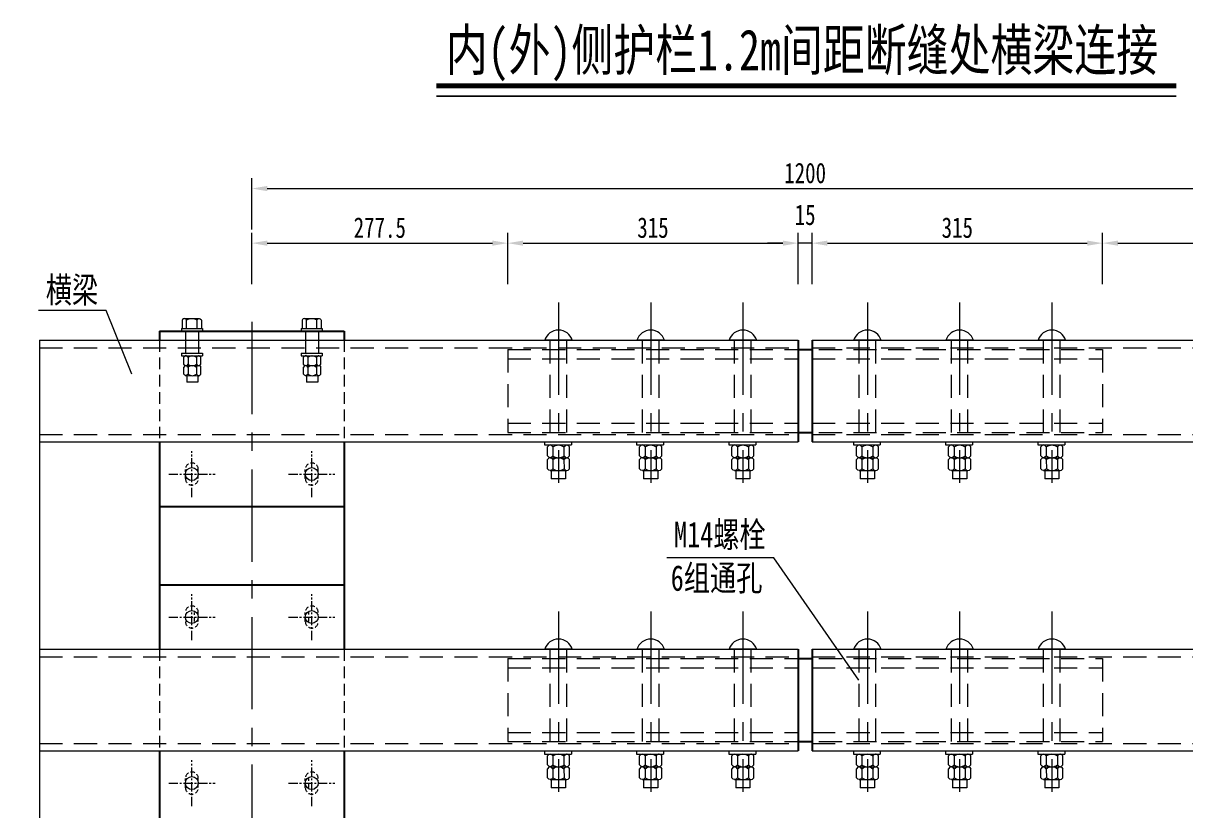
# Model space of a CAD drawing. Extents: x 110401 to 243087, y 22759 to 47640.
# Drawn here: x 114973 to 116234, y 24272 to 25126 of the extents above; entities that cross this region are included whole.
import ezdxf

# ---------------------------------------------------------------- set-up
doc = ezdxf.new("R2010")
doc.units = 0
doc.header["$MEASUREMENT"] = 0
for name, pattern in [('CENTERX2', [4, 2.5, -0.5, 0.5, -0.5]), ('DASHED', [0.75, 0.5, -0.25]), ('DASHED2', [0.375, 0.25, -0.125])]:
    doc.linetypes.add(name, pattern=pattern)
doc.layers.get('0').update_dxf_attribs({"lineweight": 15})
doc.layers.get('Defpoints').update_dxf_attribs({"color": 9, "lineweight": 5})
for name, color, linetype, lineweight in [('dashed', 4, 'DASHED2', 13), ('中心线', 2, 'CENTERX2', 15), ('文字', 7, 'Continuous', 15), ('文字说明', 7, 'Continuous', 15), ('标注', 4, 'Continuous', 13), ('钢板单线', 1, 'Continuous', 25), ('钢板双线', 2, 'Continuous', 15)]:
    doc.layers.add(name, color=color, linetype=linetype, lineweight=lineweight)
doc.styles.get("Standard").update_dxf_attribs({"font": '仿宋_GB2312.ttf', "width": 0.75})
doc.styles.add('仿宋', font='仿宋_GB2312.ttf', dxfattribs={"width": 0.75})
doc.dimstyles.new('0.1', dxfattribs={"dimscale": 0, "dimtxt": 2, "dimasz": 1.5, "dimexe": 1, "dimexo": 1, "dimgap": 0.5, "dimtad": 1, "dimdec": 1, "dimdsep": 46, "dimtxsty": 'Standard', "dimcen": 0.2, "dimclrd": 256, "dimclre": 256, "dimclrt": 7, "dimadec": 3, "dimazin": 2, "dimtfac": 1, "dimtdec": 1, "dimtmove": 2, "dimatfit": 3, "dimfxl": 5, "dimfxlon": 1, "dimtolj": 1, "dimtzin": 0, "dimlwd": -1, "dimlwe": -1, "dimarcsym": 0})

# ---------------------------------------------------------------- blocks, each defined once
blk = doc.blocks.new('m2')
at = {"layer": '钢板双线', "ltscale": 0.2}
for p, q in [((81074.4, 24797), (81067.4, 24797)), ((81098.7, 24802.8), (81096, 24802.8)), ((81098.7, 24802.8), (81098.7, 24780.1)), ((81122.7, 24798.2), (81098.7, 24798.2)), ((81074.5, 24785), (81067.5, 24785)), ((81122.7, 24784.2), (81098.7, 24784.2)), ((81098.7, 24780.1), (81096, 24780.1))]:
    blk.add_line(p, q, dxfattribs=at)
at = {"layer": '钢板双线'}
for p, q in [((81067.5, 24785), (81067.4, 24797)), ((81074.4, 24798), (81074.5, 24784)), ((81076.1, 24800.3), (81083.7, 24800.3)), ((81083.7, 24795.6), (81076.1, 24795.6)), ((81085.3, 24798), (81085.3, 24784)), ((81085.3, 24798), (81085.3, 24784)), ((81086.9, 24800.3), (81094.4, 24800.3)), ((81094.4, 24795.6), (81086.9, 24795.6)), ((81096, 24802.8), (81096, 24780.1)), ((81096, 24798), (81096.1, 24784)), ((81122.7, 24802.8), (81122.7, 24780.1)), ((81125.5, 24802.8), (81122.7, 24802.8)), ((81125.5, 24802.8), (81125.5, 24780.1)), ((81134.7, 24801.8), (81125.5, 24801.8)), ((81125.5, 24797.1), (81134.7, 24797.1)), ((81136.3, 24799.5), (81136.3, 24783.5)), ((81083.7, 24786.3), (81076.1, 24786.3)), ((81094.4, 24786.3), (81086.9, 24786.3)), ((81125.5, 24785.8), (81134.7, 24785.8)), ((81076.1, 24781.6), (81083.7, 24781.6)), ((81086.9, 24781.6), (81094.5, 24781.6)), ((81125.5, 24780.1), (81122.7, 24780.1)), ((81134.7, 24781.1), (81125.5, 24781.1))]:
    blk.add_line(p, q, dxfattribs=at)
at = {"layer": '钢板双线', "extrusion": (0, 0, -1)}
for centre, major_axis, ratio, start_param, end_param in [((81089.8, 24798), (-15.4, 0), 0.341432, -0.460921, 0.460921), ((81069.9, 24791), (-15.4, 0), 0.682865, 2.680671, 3.602514), ((81100.6, 24798), (-15.4, 0), 0.341432, -0.460921, 0.460921), ((81080.7, 24791), (-15.4, 0), 0.682865, 2.680671, 3.602514), ((81121, 24791.5), (15.4, 0), 0.829193, -0.460921, 0.460921), ((81069.9, 24784), (-15.4, 0), 0.341432, 2.680671, 3.602514), ((81080.7, 24784), (-15.4, 0), 0.341432, 2.680671, 3.602514), ((81121, 24783.5), (15.4, 0), 0.341432, -0.460921, 0.460921)]:
    blk.add_ellipse(centre, major_axis=major_axis, ratio=ratio, start_param=start_param, end_param=end_param, dxfattribs=at)
at = {"layer": '钢板双线'}
for centre, major_axis, ratio, start_param, end_param in [((81089.8, 24791), (15.4, 0), 0.682865, 2.680671, 3.602514), ((81069.9, 24798), (15.4, 0), 0.341432, -0.460921, 0.460921), ((81100.6, 24791), (15.4, 0), 0.682865, 2.680671, 3.602514), ((81080.7, 24798), (15.4, 0), 0.341432, -0.460921, 0.460921), ((81121, 24799.5), (-15.4, 0), 0.341432, 2.680671, 3.602514), ((81089.8, 24784), (15.4, 0), 0.341432, 2.680671, 3.602514), ((81100.6, 24784), (15.4, 0), 0.341432, 2.680671, 3.602514)]:
    blk.add_ellipse(centre, major_axis=major_axis, ratio=ratio, start_param=start_param, end_param=end_param, dxfattribs=at)
blk = doc.blocks.new('*D434')
at = {"layer": 'Defpoints', "color": 0, "transparency": 16777216}
for p in [(115498.6, 24887.2), (115221.1, 24791.9), (115498.6, 24726.9)]:
    blk.add_point(p, dxfattribs=at)
at = {"layer": '标注', "transparency": 16777216}
for p, q in [((115221.1, 24842.8), (115221.1, 24898.3)), ((115498.6, 24842.8), (115498.6, 24898.3))]:
    blk.add_line(p, q, dxfattribs=at)
at = {"layer": '标注', "color": 4, "transparency": 16777216}
blk.add_line((115237.8, 24887.2), (115482, 24887.2), dxfattribs=at)
for points in [[(115237.8, 24890), (115237.8, 24884.4), (115221.1, 24887.2)], [(115482, 24890), (115482, 24884.4), (115498.6, 24887.2)]]:
    blk.add_solid(points, dxfattribs=at)
at = {"layer": '标注', "color": 7, "transparency": 16777216, "insert": (115359.9, 24903.9), "char_height": 22.22, "attachment_point": 5}
blk.add_mtext('\\A1;277.5', dxfattribs=at)
blk = doc.blocks.new('*D435')
at = {"layer": 'Defpoints', "color": 0, "transparency": 16777216}
for p in [(116421.1, 24946.4), (115221.1, 24750.5), (116421.1, 24724.9)]:
    blk.add_point(p, dxfattribs=at)
at = {"layer": '标注', "transparency": 16777216}
for p, q in [((115221.1, 24901.9), (115221.1, 24957.5)), ((116421.1, 24901.9), (116421.1, 24957.5))]:
    blk.add_line(p, q, dxfattribs=at)
at = {"layer": '标注', "color": 4, "transparency": 16777216}
blk.add_line((115237.8, 24946.4), (116404.5, 24946.4), dxfattribs=at)
for points in [[(115237.8, 24949.2), (115237.8, 24943.6), (115221.1, 24946.4)], [(116404.5, 24949.2), (116404.5, 24943.6), (116421.1, 24946.4)]]:
    blk.add_solid(points, dxfattribs=at)
at = {"layer": '标注', "color": 7, "transparency": 16777216, "insert": (115821.1, 24963.1), "char_height": 22.22, "attachment_point": 5}
blk.add_mtext('\\A1;1200', dxfattribs=at)
blk = doc.blocks.new('*D436')
at = {"layer": 'Defpoints', "color": 0, "transparency": 16777216}
for p in [(115813.6, 24887.2), (115498.6, 24726.9), (115813.6, 24726.9)]:
    blk.add_point(p, dxfattribs=at)
at = {"layer": '标注', "transparency": 16777216}
for p, q in [((115498.6, 24842.8), (115498.6, 24898.3)), ((115813.6, 24842.8), (115813.6, 24898.3))]:
    blk.add_line(p, q, dxfattribs=at)
at = {"layer": '标注', "color": 4, "transparency": 16777216}
blk.add_line((115515.3, 24887.2), (115797, 24887.2), dxfattribs=at)
for points in [[(115515.3, 24890), (115515.3, 24884.4), (115498.6, 24887.2)], [(115797, 24890), (115797, 24884.4), (115813.6, 24887.2)]]:
    blk.add_solid(points, dxfattribs=at)
at = {"layer": '标注', "color": 7, "transparency": 16777216, "insert": (115656.1, 24903.9), "char_height": 22.22, "attachment_point": 5}
blk.add_mtext('\\A1;315', dxfattribs=at)
blk = doc.blocks.new('*D437')
at = {"layer": 'Defpoints', "color": 0, "transparency": 16777216}
for p in [(115813.6, 24887.2), (115813.6, 24726.9), (115828.6, 24726.9)]:
    blk.add_point(p, dxfattribs=at)
at = {"layer": '标注', "transparency": 16777216}
for p, q in [((115813.6, 24842.8), (115813.6, 24898.3)), ((115828.6, 24842.8), (115828.6, 24898.3))]:
    blk.add_line(p, q, dxfattribs=at)
at = {"layer": '标注', "color": 4, "transparency": 16777216}
for p, q in [((115797, 24887.2), (115780.3, 24887.2)), ((115828.6, 24887.2), (115813.6, 24887.2)), ((115845.3, 24887.2), (115862, 24887.2))]:
    blk.add_line(p, q, dxfattribs=at)
for points in [[(115797, 24890), (115797, 24884.4), (115813.6, 24887.2)], [(115845.3, 24890), (115845.3, 24884.4), (115828.6, 24887.2)]]:
    blk.add_solid(points, dxfattribs=at)
at = {"layer": '标注', "color": 7, "transparency": 16777216, "insert": (115821.1, 24917.8), "char_height": 22.22, "attachment_point": 5}
blk.add_mtext('\\A1;15', dxfattribs=at)
blk = doc.blocks.new('*D438')
at = {"layer": 'Defpoints', "color": 0, "transparency": 16777216}
for p in [(116143.6, 24887.2), (115828.6, 24726.9), (116143.6, 24726.9)]:
    blk.add_point(p, dxfattribs=at)
at = {"layer": '标注', "transparency": 16777216}
for p, q in [((115828.6, 24842.8), (115828.6, 24898.3)), ((116143.6, 24842.8), (116143.6, 24898.3))]:
    blk.add_line(p, q, dxfattribs=at)
at = {"layer": '标注', "color": 4, "transparency": 16777216}
blk.add_line((115845.3, 24887.2), (116127, 24887.2), dxfattribs=at)
for points in [[(115845.3, 24890), (115845.3, 24884.4), (115828.6, 24887.2)], [(116127, 24890), (116127, 24884.4), (116143.6, 24887.2)]]:
    blk.add_solid(points, dxfattribs=at)
at = {"layer": '标注', "color": 7, "transparency": 16777216, "insert": (115986.1, 24903.9), "char_height": 22.22, "attachment_point": 5}
blk.add_mtext('\\A1;315', dxfattribs=at)
blk = doc.blocks.new('*D439')
at = {"layer": 'Defpoints', "color": 0, "transparency": 16777216}
for p in [(116421.1, 24887.2), (116143.6, 24726.9), (116421.1, 24726.9)]:
    blk.add_point(p, dxfattribs=at)
at = {"layer": '标注', "transparency": 16777216}
for p, q in [((116143.6, 24842.8), (116143.6, 24898.3)), ((116421.1, 24842.8), (116421.1, 24898.3))]:
    blk.add_line(p, q, dxfattribs=at)
at = {"layer": '标注', "color": 4, "transparency": 16777216}
blk.add_line((116160.3, 24887.2), (116404.5, 24887.2), dxfattribs=at)
for points in [[(116160.3, 24890), (116160.3, 24884.4), (116143.6, 24887.2)], [(116404.5, 24890), (116404.5, 24884.4), (116421.1, 24887.2)]]:
    blk.add_solid(points, dxfattribs=at)
at = {"layer": '标注', "color": 7, "transparency": 16777216, "insert": (116282.4, 24903.9), "char_height": 22.22, "attachment_point": 5}
blk.add_mtext('\\A1;277.5', dxfattribs=at)

msp = doc.modelspace()

# ---------------------------------------------------------------- linework, layer by layer
at = {"ltscale": 100}
for p, q in [((115063.33, 24814.17), (114989.76, 24814.17)), ((115090.99, 24745.32), (115063.33, 24814.17)), ((115787.1, 24545.9), (115671.11, 24545.9)), ((115879.31, 24413.43), (115787.1, 24545.9))]:
    msp.add_line(p, q, dxfattribs=at)
for centre in [(115156.13, 24636.9), (115286.13, 24636.9), (115156.13, 24481.9), (115286.13, 24481.9), (115156.13, 24301.9), (115286.13, 24301.9)]:
    msp.add_circle(centre, 7)
at = {"layer": 'dashed', "ltscale": 50}
for p, q in [((115121.13, 24781.9), (115121.13, 24671.9)), ((115321.13, 24781.9), (115321.13, 24671.9)), ((115121.13, 24446.9), (115121.13, 24336.9)), ((115321.13, 24446.9), (115321.13, 24336.9))]:
    msp.add_line(p, q, dxfattribs=at)
at = {"layer": 'dashed', "ltscale": 100}
for p, q in [((115544.31, 24781.9), (115544.31, 24671.9)), ((115562.31, 24781.9), (115562.31, 24671.9)), ((115644.31, 24781.9), (115644.31, 24671.9)), ((115662.31, 24781.9), (115662.31, 24671.9)), ((115744.31, 24781.9), (115744.31, 24671.9)), ((115762.31, 24781.9), (115762.31, 24671.9)), ((115879.31, 24781.9), (115879.31, 24671.9)), ((115897.31, 24781.9), (115897.31, 24671.9)), ((115979.31, 24781.9), (115979.31, 24671.9)), ((115997.31, 24781.9), (115997.31, 24671.9)), ((116079.31, 24781.9), (116079.31, 24671.9)), ((116097.31, 24781.9), (116097.31, 24671.9)), ((114990.8, 24773.9), (115813.63, 24773.9)), ((115498.63, 24771.9), (115498.63, 24681.9)), ((115498.63, 24771.9), (116143.63, 24771.9)), ((115828.63, 24773.9), (116778.29, 24773.9)), ((116143.63, 24771.9), (116143.63, 24681.9)), ((115498.63, 24761.9), (115813.63, 24761.9)), ((115828.63, 24761.9), (116143.63, 24761.9)), ((115498.63, 24691.9), (115813.63, 24691.9)), ((115498.63, 24681.9), (116143.63, 24681.9)), ((115828.63, 24691.9), (116143.63, 24691.9)), ((114990.8, 24679.9), (115813.63, 24679.9)), ((115828.63, 24679.9), (116778.29, 24679.9)), ((115544.31, 24446.9), (115544.31, 24336.9)), ((115562.31, 24446.9), (115562.31, 24336.9)), ((115644.31, 24446.9), (115644.31, 24336.9)), ((115662.31, 24446.9), (115662.31, 24336.9)), ((115744.31, 24446.9), (115744.31, 24336.9)), ((115762.31, 24446.9), (115762.31, 24336.9)), ((115879.31, 24446.9), (115879.31, 24336.9)), ((115897.31, 24446.9), (115897.31, 24336.9)), ((115979.31, 24446.9), (115979.31, 24336.9)), ((115997.31, 24446.9), (115997.31, 24336.9)), ((116079.31, 24446.9), (116079.31, 24336.9)), ((116097.31, 24446.9), (116097.31, 24336.9)), ((114990.8, 24438.9), (115813.63, 24438.9)), ((115498.63, 24436.9), (115498.63, 24346.9)), ((115498.63, 24436.9), (116143.63, 24436.9)), ((115828.63, 24438.9), (116778.29, 24438.9)), ((116143.63, 24436.9), (116143.63, 24346.9)), ((115498.63, 24426.9), (115813.63, 24426.9)), ((115828.63, 24426.9), (116143.63, 24426.9)), ((115498.63, 24356.9), (115813.63, 24356.9)), ((115828.63, 24356.9), (116143.63, 24356.9)), ((114990.8, 24344.9), (115813.63, 24344.9)), ((115498.63, 24346.9), (116143.63, 24346.9)), ((115828.63, 24344.9), (116778.29, 24344.9))]:
    msp.add_line(p, q, dxfattribs=at)
at = {"layer": 'dashed', "ltscale": 20}
for p, q in [((115149.13, 24631.9), (115149.13, 24641.9)), ((115163.13, 24632.01), (115163.13, 24642.01)), ((115279.13, 24631.9), (115279.13, 24641.9)), ((115293.13, 24632.01), (115293.13, 24642.01)), ((115159.13, 24476.9), (115159.13, 24486.9)), ((115163.13, 24477.01), (115163.13, 24487.01)), ((115279.13, 24476.9), (115279.13, 24486.9)), ((115283.13, 24477.01), (115283.13, 24487.01)), ((115149.13, 24296.9), (115149.13, 24306.9)), ((115163.13, 24297.01), (115163.13, 24307.01)), ((115279.13, 24296.9), (115279.13, 24306.9)), ((115283.13, 24297.01), (115283.13, 24307.01))]:
    msp.add_line(p, q, dxfattribs=at)
for centre, start, end in [((115156.13, 24641.9), 0, 180), ((115286.13, 24641.9), 0, 180), ((115156.13, 24631.9), 180, 0), ((115286.13, 24631.9), 180, 0), ((115156.13, 24486.9), 0, 180), ((115286.13, 24486.9), 0, 180), ((115156.13, 24476.9), 180, 0), ((115286.13, 24476.9), 180, 0), ((115156.13, 24306.9), 0, 180), ((115286.13, 24306.9), 0, 180), ((115156.13, 24296.9), 180, 0), ((115286.13, 24296.9), 180, 0)]:
    msp.add_arc(centre, 7, start, end, dxfattribs=at)
at = {"layer": '中心线', "ltscale": 40}
for p, q in [((115553.63, 24822.88), (115553.63, 24627.34)), ((115653.63, 24822.88), (115653.63, 24627.34)), ((115753.63, 24822.88), (115753.63, 24627.34)), ((115888.63, 24822.88), (115888.63, 24627.34)), ((115988.63, 24822.88), (115988.63, 24627.34)), ((116088.63, 24822.88), (116088.63, 24627.34)), ((115221.13, 24801.9), (115221.13, 23706.91)), ((115553.63, 24487.88), (115553.63, 24292.34)), ((115653.63, 24487.88), (115653.63, 24292.34)), ((115753.63, 24487.88), (115753.63, 24292.34)), ((115888.63, 24487.88), (115888.63, 24292.34)), ((115988.63, 24487.88), (115988.63, 24292.34)), ((116088.63, 24487.88), (116088.63, 24292.34))]:
    msp.add_line(p, q, dxfattribs=at)
at = {"layer": '中心线', "ltscale": 4}
for p, q in [((115156.13, 24611.95), (115156.13, 24661.85)), ((115286.13, 24611.95), (115286.13, 24661.85)), ((115131.02, 24636.9), (115181.23, 24636.9)), ((115261.02, 24636.9), (115311.23, 24636.9)), ((115156.13, 24456.95), (115156.13, 24506.85)), ((115286.13, 24456.95), (115286.13, 24506.85)), ((115131.02, 24481.9), (115181.23, 24481.9)), ((115261.02, 24481.9), (115311.23, 24481.9)), ((115156.13, 24276.95), (115156.13, 24326.85)), ((115286.13, 24276.95), (115286.13, 24326.85)), ((115131.02, 24301.9), (115181.23, 24301.9)), ((115261.02, 24301.9), (115311.23, 24301.9))]:
    msp.add_line(p, q, dxfattribs=at)
at = {"layer": '文字'}
for p, q in [((115568.55, 24781.9), (115538.7, 24781.9)), ((115668.55, 24781.9), (115638.7, 24781.9)), ((115768.55, 24781.9), (115738.7, 24781.9)), ((115903.55, 24781.9), (115873.7, 24781.9)), ((116003.55, 24781.9), (115973.7, 24781.9)), ((116103.55, 24781.9), (116073.7, 24781.9)), ((115568.55, 24446.9), (115538.7, 24446.9)), ((115668.55, 24446.9), (115638.7, 24446.9)), ((115768.55, 24446.9), (115738.7, 24446.9)), ((115903.55, 24446.9), (115873.7, 24446.9)), ((116003.55, 24446.9), (115973.7, 24446.9)), ((116103.55, 24446.9), (116073.7, 24446.9))]:
    msp.add_line(p, q, dxfattribs=at)
at = {"layer": '文字', "const_width": 5.56}
msp.add_lwpolyline([(115421.35, 25057.74), (116223.74, 25057.74)], dxfattribs=at)
at = {"layer": '文字', "ltscale": 100, "const_width": 1.67}
msp.add_lwpolyline([(115421.35, 25046.63), (116223.74, 25046.63)], dxfattribs=at)
at = {"layer": '文字'}
for centre in [(115553.63, 24777.38), (115653.63, 24777.38), (115753.63, 24777.38), (115888.63, 24777.38), (115988.63, 24777.38), (116088.63, 24777.38), (115553.63, 24442.38), (115653.63, 24442.38), (115753.63, 24442.38), (115888.63, 24442.38), (115988.63, 24442.38), (116088.63, 24442.38)]:
    msp.add_arc(centre, 15.6, 16.85911, 163.14089, dxfattribs=at)
at = {"layer": '标注'}
msp.add_lwpolyline([(114990.8, 24781.9), (114990.8, 24209.72), (115008.3, 24209.72), (114973.3, 24169.72), (114990.8, 24169.72), (114990.8, 23597.54)], dxfattribs=at)
at = {"layer": '钢板单线', "color": 1}
for p, q in [((115121.13, 24791.9), (115321.13, 24791.9)), ((115121.13, 24791.9), (115121.13, 24781.9)), ((115321.13, 24791.9), (115321.13, 24781.9)), ((115121.13, 24671.9), (115121.13, 24446.9)), ((115321.13, 24671.9), (115321.13, 24446.9)), ((115121.13, 24601.9), (115321.13, 24601.9)), ((115121.13, 24516.9), (115321.13, 24516.9)), ((115121.13, 24336.9), (115121.13, 24111.9)), ((115321.13, 24336.9), (115321.13, 24111.9))]:
    msp.add_line(p, q, dxfattribs=at)
at = {"layer": '钢板单线'}
for p, q in [((115813.63, 24781.9), (115813.63, 24671.9)), ((115828.63, 24781.9), (115828.63, 24671.9)), ((115813.63, 24771.9), (115828.63, 24771.9)), ((115813.63, 24681.9), (115828.63, 24681.9)), ((115813.63, 24446.9), (115813.63, 24336.9)), ((115828.63, 24446.9), (115828.63, 24336.9)), ((115813.63, 24436.9), (115828.63, 24436.9)), ((115813.63, 24346.9), (115828.63, 24346.9))]:
    msp.add_line(p, q, dxfattribs=at)
at = {"layer": '钢板双线'}
for p, q in [((114990.8, 24781.9), (115813.63, 24781.9)), ((115828.63, 24781.9), (116778.29, 24781.9)), ((114990.8, 24671.9), (115813.63, 24671.9)), ((115828.63, 24671.9), (116778.29, 24671.9)), ((115538.42, 24668.43), (115567.6, 24668.43)), ((115541.64, 24656.63), (115541.64, 24666.37)), ((115544.64, 24668.43), (115562.64, 24668.44)), ((115547.64, 24666.37), (115547.64, 24656.64)), ((115559.64, 24666.37), (115559.64, 24656.64)), ((115565.64, 24656.64), (115565.64, 24666.37)), ((115638.42, 24668.43), (115667.6, 24668.43)), ((115641.64, 24656.63), (115641.64, 24666.37)), ((115644.64, 24668.43), (115662.64, 24668.44)), ((115647.64, 24666.37), (115647.64, 24656.64)), ((115659.64, 24666.37), (115659.64, 24656.64)), ((115665.64, 24656.64), (115665.64, 24666.37)), ((115738.42, 24668.43), (115767.6, 24668.43)), ((115741.64, 24656.63), (115741.64, 24666.37)), ((115744.64, 24668.43), (115762.64, 24668.44)), ((115747.64, 24666.37), (115747.64, 24656.64)), ((115759.64, 24666.37), (115759.64, 24656.64)), ((115765.64, 24656.64), (115765.64, 24666.37)), ((115873.42, 24668.43), (115902.6, 24668.43)), ((115876.64, 24656.63), (115876.64, 24666.37)), ((115879.64, 24668.43), (115897.64, 24668.44)), ((115882.64, 24666.37), (115882.64, 24656.64)), ((115894.64, 24666.37), (115894.64, 24656.64)), ((115900.64, 24656.64), (115900.64, 24666.37)), ((115973.42, 24668.43), (116002.6, 24668.43)), ((115976.64, 24656.63), (115976.64, 24666.37)), ((115979.64, 24668.43), (115997.64, 24668.44)), ((115982.64, 24666.37), (115982.64, 24656.64)), ((115994.64, 24666.37), (115994.64, 24656.64)), ((116000.64, 24656.64), (116000.64, 24666.37)), ((116073.42, 24668.43), (116102.6, 24668.43)), ((116076.64, 24656.63), (116076.64, 24666.37)), ((116079.64, 24668.43), (116097.64, 24668.44)), ((116082.64, 24666.37), (116082.64, 24656.64)), ((116094.64, 24666.37), (116094.64, 24656.64)), ((116100.64, 24656.64), (116100.64, 24666.37)), ((115541.65, 24642.72), (115541.64, 24652.51)), ((115544.64, 24654.57), (115562.64, 24654.58)), ((115544.65, 24654.57), (115562.65, 24654.58)), ((115547.64, 24652.51), (115547.65, 24642.72)), ((115559.64, 24652.52), (115559.65, 24642.72)), ((115565.65, 24642.73), (115565.64, 24652.52)), ((115641.65, 24642.72), (115641.64, 24652.51)), ((115644.64, 24654.57), (115662.64, 24654.58)), ((115644.65, 24654.57), (115662.65, 24654.58)), ((115647.64, 24652.51), (115647.65, 24642.72)), ((115659.64, 24652.52), (115659.65, 24642.72)), ((115665.65, 24642.73), (115665.64, 24652.52)), ((115741.65, 24642.72), (115741.64, 24652.51)), ((115744.64, 24654.57), (115762.64, 24654.58)), ((115744.65, 24654.57), (115762.65, 24654.58)), ((115747.64, 24652.51), (115747.65, 24642.72)), ((115759.64, 24652.52), (115759.65, 24642.72)), ((115765.65, 24642.73), (115765.64, 24652.52)), ((115876.65, 24642.72), (115876.64, 24652.51)), ((115879.64, 24654.57), (115897.64, 24654.58)), ((115879.65, 24654.57), (115897.65, 24654.58)), ((115882.64, 24652.51), (115882.65, 24642.72)), ((115894.64, 24652.52), (115894.65, 24642.72)), ((115900.65, 24642.73), (115900.64, 24652.52)), ((115976.65, 24642.72), (115976.64, 24652.51)), ((115979.64, 24654.57), (115997.64, 24654.58)), ((115979.65, 24654.57), (115997.65, 24654.58)), ((115982.64, 24652.51), (115982.65, 24642.72)), ((115994.64, 24652.52), (115994.65, 24642.72)), ((116000.65, 24642.73), (116000.64, 24652.52)), ((116076.65, 24642.72), (116076.64, 24652.51)), ((116079.64, 24654.57), (116097.64, 24654.58)), ((116079.65, 24654.57), (116097.65, 24654.58)), ((116082.64, 24652.51), (116082.65, 24642.72)), ((116094.64, 24652.52), (116094.65, 24642.72)), ((116100.65, 24642.73), (116100.64, 24652.52)), ((115544.65, 24640.66), (115562.65, 24640.66)), ((115561.32, 24631.66), (115545.9, 24631.66)), ((115644.65, 24640.66), (115662.65, 24640.66)), ((115661.32, 24631.66), (115645.9, 24631.66)), ((115744.65, 24640.66), (115762.65, 24640.66)), ((115761.32, 24631.66), (115745.9, 24631.66)), ((115879.65, 24640.66), (115897.65, 24640.66)), ((115896.32, 24631.66), (115880.9, 24631.66)), ((115979.65, 24640.66), (115997.65, 24640.66)), ((115996.32, 24631.66), (115980.9, 24631.66)), ((116079.65, 24640.66), (116097.65, 24640.66)), ((116096.32, 24631.66), (116080.9, 24631.66)), ((114990.8, 24446.9), (115813.63, 24446.9)), ((115828.63, 24446.9), (116778.29, 24446.9)), ((114990.8, 24336.9), (115813.63, 24336.9)), ((115538.42, 24333.43), (115567.6, 24333.43)), ((115541.64, 24321.63), (115541.64, 24331.37)), ((115544.64, 24333.43), (115562.64, 24333.44)), ((115547.64, 24331.37), (115547.64, 24321.64)), ((115559.64, 24331.37), (115559.64, 24321.64)), ((115565.64, 24321.64), (115565.64, 24331.37)), ((115638.42, 24333.43), (115667.6, 24333.43)), ((115641.64, 24321.63), (115641.64, 24331.37)), ((115644.64, 24333.43), (115662.64, 24333.44)), ((115647.64, 24331.37), (115647.64, 24321.64)), ((115659.64, 24331.37), (115659.64, 24321.64)), ((115665.64, 24321.64), (115665.64, 24331.37)), ((115738.42, 24333.43), (115767.6, 24333.43)), ((115741.64, 24321.63), (115741.64, 24331.37)), ((115744.64, 24333.43), (115762.64, 24333.44)), ((115747.64, 24331.37), (115747.64, 24321.64)), ((115759.64, 24331.37), (115759.64, 24321.64)), ((115765.64, 24321.64), (115765.64, 24331.37)), ((115828.63, 24336.9), (116778.29, 24336.9)), ((115873.42, 24333.43), (115902.6, 24333.43)), ((115876.64, 24321.63), (115876.64, 24331.37)), ((115879.64, 24333.43), (115897.64, 24333.44)), ((115882.64, 24331.37), (115882.64, 24321.64)), ((115894.64, 24331.37), (115894.64, 24321.64)), ((115900.64, 24321.64), (115900.64, 24331.37)), ((115973.42, 24333.43), (116002.6, 24333.43)), ((115976.64, 24321.63), (115976.64, 24331.37)), ((115979.64, 24333.43), (115997.64, 24333.44)), ((115982.64, 24331.37), (115982.64, 24321.64)), ((115994.64, 24331.37), (115994.64, 24321.64)), ((116000.64, 24321.64), (116000.64, 24331.37)), ((116073.42, 24333.43), (116102.6, 24333.43)), ((116076.64, 24321.63), (116076.64, 24331.37)), ((116079.64, 24333.43), (116097.64, 24333.44)), ((116082.64, 24331.37), (116082.64, 24321.64)), ((116094.64, 24331.37), (116094.64, 24321.64)), ((116100.64, 24321.64), (116100.64, 24331.37)), ((115541.65, 24307.72), (115541.64, 24317.51)), ((115544.64, 24319.57), (115562.64, 24319.58)), ((115544.65, 24319.57), (115562.65, 24319.58)), ((115547.64, 24317.51), (115547.65, 24307.72)), ((115559.64, 24317.52), (115559.65, 24307.72)), ((115565.65, 24307.73), (115565.64, 24317.52)), ((115641.65, 24307.72), (115641.64, 24317.51)), ((115644.64, 24319.57), (115662.64, 24319.58)), ((115644.65, 24319.57), (115662.65, 24319.58)), ((115647.64, 24317.51), (115647.65, 24307.72)), ((115659.64, 24317.52), (115659.65, 24307.72)), ((115665.65, 24307.73), (115665.64, 24317.52)), ((115741.65, 24307.72), (115741.64, 24317.51)), ((115744.64, 24319.57), (115762.64, 24319.58)), ((115744.65, 24319.57), (115762.65, 24319.58)), ((115747.64, 24317.51), (115747.65, 24307.72)), ((115759.64, 24317.52), (115759.65, 24307.72)), ((115765.65, 24307.73), (115765.64, 24317.52)), ((115876.65, 24307.72), (115876.64, 24317.51)), ((115879.64, 24319.57), (115897.64, 24319.58)), ((115879.65, 24319.57), (115897.65, 24319.58)), ((115882.64, 24317.51), (115882.65, 24307.72)), ((115894.64, 24317.52), (115894.65, 24307.72)), ((115900.65, 24307.73), (115900.64, 24317.52)), ((115976.65, 24307.72), (115976.64, 24317.51)), ((115979.64, 24319.57), (115997.64, 24319.58)), ((115979.65, 24319.57), (115997.65, 24319.58)), ((115982.64, 24317.51), (115982.65, 24307.72)), ((115994.64, 24317.52), (115994.65, 24307.72)), ((116000.65, 24307.73), (116000.64, 24317.52)), ((116076.65, 24307.72), (116076.64, 24317.51)), ((116079.64, 24319.57), (116097.64, 24319.58)), ((116079.65, 24319.57), (116097.65, 24319.58)), ((116082.64, 24317.51), (116082.65, 24307.72)), ((116094.64, 24317.52), (116094.65, 24307.72)), ((116100.65, 24307.73), (116100.64, 24317.52)), ((115544.65, 24305.66), (115562.65, 24305.66)), ((115644.65, 24305.66), (115662.65, 24305.66)), ((115744.65, 24305.66), (115762.65, 24305.66)), ((115879.65, 24305.66), (115897.65, 24305.66)), ((115979.65, 24305.66), (115997.65, 24305.66)), ((116079.65, 24305.66), (116097.65, 24305.66)), ((115561.32, 24296.66), (115545.9, 24296.66)), ((115661.32, 24296.66), (115645.9, 24296.66)), ((115761.32, 24296.66), (115745.9, 24296.66)), ((115896.32, 24296.66), (115880.9, 24296.66)), ((115996.32, 24296.66), (115980.9, 24296.66)), ((116096.32, 24296.66), (116080.9, 24296.66))]:
    msp.add_line(p, q, dxfattribs=at)
at = {"layer": '钢板双线', "ltscale": 0.2}
for p, q in [((115538.42, 24671.9), (115567.6, 24671.9)), ((115538.42, 24671.9), (115538.42, 24668.43)), ((115567.6, 24671.9), (115567.6, 24668.43)), ((115638.42, 24671.9), (115667.6, 24671.9)), ((115638.42, 24671.9), (115638.42, 24668.43)), ((115667.6, 24671.9), (115667.6, 24668.43)), ((115738.42, 24671.9), (115767.6, 24671.9)), ((115738.42, 24671.9), (115738.42, 24668.43)), ((115767.6, 24671.9), (115767.6, 24668.43)), ((115873.42, 24671.9), (115902.6, 24671.9)), ((115873.42, 24671.9), (115873.42, 24668.43)), ((115902.6, 24671.9), (115902.6, 24668.43)), ((115973.42, 24671.9), (116002.6, 24671.9)), ((115973.42, 24671.9), (115973.42, 24668.43)), ((116002.6, 24671.9), (116002.6, 24668.43)), ((116073.42, 24671.9), (116102.6, 24671.9)), ((116073.42, 24671.9), (116073.42, 24668.43)), ((116102.6, 24671.9), (116102.6, 24668.43)), ((115545.89, 24640.66), (115545.9, 24631.66)), ((115561.32, 24640.66), (115561.32, 24631.66)), ((115645.89, 24640.66), (115645.9, 24631.66)), ((115661.32, 24640.66), (115661.32, 24631.66)), ((115745.89, 24640.66), (115745.9, 24631.66)), ((115761.32, 24640.66), (115761.32, 24631.66)), ((115880.89, 24640.66), (115880.9, 24631.66)), ((115896.32, 24640.66), (115896.32, 24631.66)), ((115980.89, 24640.66), (115980.9, 24631.66)), ((115996.32, 24640.66), (115996.32, 24631.66)), ((116080.89, 24640.66), (116080.9, 24631.66)), ((116096.32, 24640.66), (116096.32, 24631.66)), ((115538.42, 24336.9), (115567.6, 24336.9)), ((115538.42, 24336.9), (115538.42, 24333.43)), ((115567.6, 24336.9), (115567.6, 24333.43)), ((115638.42, 24336.9), (115667.6, 24336.9)), ((115638.42, 24336.9), (115638.42, 24333.43)), ((115667.6, 24336.9), (115667.6, 24333.43)), ((115738.42, 24336.9), (115767.6, 24336.9)), ((115738.42, 24336.9), (115738.42, 24333.43)), ((115767.6, 24336.9), (115767.6, 24333.43)), ((115873.42, 24336.9), (115902.6, 24336.9)), ((115873.42, 24336.9), (115873.42, 24333.43)), ((115902.6, 24336.9), (115902.6, 24333.43)), ((115973.42, 24336.9), (116002.6, 24336.9)), ((115973.42, 24336.9), (115973.42, 24333.43)), ((116002.6, 24336.9), (116002.6, 24333.43)), ((116073.42, 24336.9), (116102.6, 24336.9)), ((116073.42, 24336.9), (116073.42, 24333.43)), ((116102.6, 24336.9), (116102.6, 24333.43)), ((115545.89, 24305.66), (115545.9, 24296.66)), ((115561.32, 24305.66), (115561.32, 24296.66)), ((115645.89, 24305.66), (115645.9, 24296.66)), ((115661.32, 24305.66), (115661.32, 24296.66)), ((115745.89, 24305.66), (115745.9, 24296.66)), ((115761.32, 24305.66), (115761.32, 24296.66)), ((115880.89, 24305.66), (115880.9, 24296.66)), ((115896.32, 24305.66), (115896.32, 24296.66)), ((115980.89, 24305.66), (115980.9, 24296.66)), ((115996.32, 24305.66), (115996.32, 24296.66)), ((116080.89, 24305.66), (116080.9, 24296.66)), ((116096.32, 24305.66), (116096.32, 24296.66))]:
    msp.add_line(p, q, dxfattribs=at)
at = {"layer": '钢板双线'}
for centre, ratio, start_param, end_param in [((115544.65, 24648.67), 0.3414323, -0.4609213, 0.4609213), ((115644.65, 24648.67), 0.3414323, -0.4609213, 0.4609213), ((115744.65, 24648.67), 0.3414323, -0.4609213, 0.4609213), ((115879.65, 24648.67), 0.3414323, -0.4609213, 0.4609213), ((115979.65, 24648.67), 0.3414323, -0.4609213, 0.4609213), ((116079.65, 24648.67), 0.3414323, -0.4609213, 0.4609213), ((115553.64, 24674.33), 0.6828647, 2.6806713, 3.602514), ((115562.64, 24674.33), 0.3414323, 2.6806713, 3.602514), ((115653.64, 24674.33), 0.6828647, 2.6806713, 3.602514), ((115662.64, 24674.33), 0.3414323, 2.6806713, 3.602514), ((115753.64, 24674.33), 0.6828647, 2.6806713, 3.602514), ((115762.64, 24674.33), 0.3414323, 2.6806713, 3.602514), ((115888.64, 24674.33), 0.6828647, 2.6806713, 3.602514), ((115897.64, 24674.33), 0.3414323, 2.6806713, 3.602514), ((115988.64, 24674.33), 0.6828647, 2.6806713, 3.602514), ((115997.64, 24674.33), 0.3414323, 2.6806713, 3.602514), ((116088.64, 24674.33), 0.6828647, 2.6806713, 3.602514), ((116097.64, 24674.33), 0.3414323, 2.6806713, 3.602514), ((115544.65, 24634.82), 0.3414323, -0.4609213, 0.4609213), ((115644.65, 24634.82), 0.3414323, -0.4609213, 0.4609213), ((115744.65, 24634.82), 0.3414323, -0.4609213, 0.4609213), ((115879.65, 24634.82), 0.3414323, -0.4609213, 0.4609213), ((115979.65, 24634.82), 0.3414323, -0.4609213, 0.4609213), ((116079.65, 24634.82), 0.3414323, -0.4609213, 0.4609213), ((115553.64, 24660.42), 0.6828647, 2.6806713, 3.602514), ((115562.64, 24660.42), 0.3414323, 2.6806713, 3.602514), ((115653.64, 24660.42), 0.6828647, 2.6806713, 3.602514), ((115662.64, 24660.42), 0.3414323, 2.6806713, 3.602514), ((115753.64, 24660.42), 0.6828647, 2.6806713, 3.602514), ((115762.64, 24660.42), 0.3414323, 2.6806713, 3.602514), ((115888.64, 24660.42), 0.6828647, 2.6806713, 3.602514), ((115897.64, 24660.42), 0.3414323, 2.6806713, 3.602514), ((115988.64, 24660.42), 0.6828647, 2.6806713, 3.602514), ((115997.64, 24660.42), 0.3414323, 2.6806713, 3.602514), ((116088.64, 24660.42), 0.6828647, 2.6806713, 3.602514), ((116097.64, 24660.42), 0.3414323, 2.6806713, 3.602514), ((115544.65, 24313.67), 0.3414323, -0.4609213, 0.4609213), ((115644.65, 24313.67), 0.3414323, -0.4609213, 0.4609213), ((115744.65, 24313.67), 0.3414323, -0.4609213, 0.4609213), ((115879.65, 24313.67), 0.3414323, -0.4609213, 0.4609213), ((115979.65, 24313.67), 0.3414323, -0.4609213, 0.4609213), ((116079.65, 24313.67), 0.3414323, -0.4609213, 0.4609213), ((115544.65, 24299.82), 0.3414323, -0.4609213, 0.4609213), ((115553.64, 24339.33), 0.6828647, 2.6806713, 3.602514), ((115562.64, 24339.33), 0.3414323, 2.6806713, 3.602514), ((115644.65, 24299.82), 0.3414323, -0.4609213, 0.4609213), ((115653.64, 24339.33), 0.6828647, 2.6806713, 3.602514), ((115662.64, 24339.33), 0.3414323, 2.6806713, 3.602514), ((115744.65, 24299.82), 0.3414323, -0.4609213, 0.4609213), ((115753.64, 24339.33), 0.6828647, 2.6806713, 3.602514), ((115762.64, 24339.33), 0.3414323, 2.6806713, 3.602514), ((115879.65, 24299.82), 0.3414323, -0.4609213, 0.4609213), ((115888.64, 24339.33), 0.6828647, 2.6806713, 3.602514), ((115897.64, 24339.33), 0.3414323, 2.6806713, 3.602514), ((115979.65, 24299.82), 0.3414323, -0.4609213, 0.4609213), ((115988.64, 24339.33), 0.6828647, 2.6806713, 3.602514), ((115997.64, 24339.33), 0.3414323, 2.6806713, 3.602514), ((116079.65, 24299.82), 0.3414323, -0.4609213, 0.4609213), ((116088.64, 24339.33), 0.6828647, 2.6806713, 3.602514), ((116097.64, 24339.33), 0.3414323, 2.6806713, 3.602514), ((115553.64, 24325.42), 0.6828647, 2.6806713, 3.602514), ((115562.64, 24325.42), 0.3414323, 2.6806713, 3.602514), ((115653.64, 24325.42), 0.6828647, 2.6806713, 3.602514), ((115662.64, 24325.42), 0.3414323, 2.6806713, 3.602514), ((115753.64, 24325.42), 0.6828647, 2.6806713, 3.602514), ((115762.64, 24325.42), 0.3414323, 2.6806713, 3.602514), ((115888.64, 24325.42), 0.6828647, 2.6806713, 3.602514), ((115897.64, 24325.42), 0.3414323, 2.6806713, 3.602514), ((115988.64, 24325.42), 0.6828647, 2.6806713, 3.602514), ((115997.64, 24325.42), 0.3414323, 2.6806713, 3.602514), ((116088.64, 24325.42), 0.6828647, 2.6806713, 3.602514), ((116097.64, 24325.42), 0.3414323, 2.6806713, 3.602514)]:
    msp.add_ellipse(centre, major_axis=(-0.01, 19.76), ratio=ratio, start_param=start_param, end_param=end_param, dxfattribs=at)
at = {"layer": '钢板双线', "extrusion": (0, 0, -1)}
for centre, ratio, start_param, end_param in [((115553.65, 24648.68), 0.6828647, 2.6806713, 3.602514), ((115562.65, 24648.68), 0.3414323, 2.6806713, 3.602514), ((115653.65, 24648.68), 0.6828647, 2.6806713, 3.602514), ((115662.65, 24648.68), 0.3414323, 2.6806713, 3.602514), ((115753.65, 24648.68), 0.6828647, 2.6806713, 3.602514), ((115762.65, 24648.68), 0.3414323, 2.6806713, 3.602514), ((115888.65, 24648.68), 0.6828647, 2.6806713, 3.602514), ((115897.65, 24648.68), 0.3414323, 2.6806713, 3.602514), ((115988.65, 24648.68), 0.6828647, 2.6806713, 3.602514), ((115997.65, 24648.68), 0.3414323, 2.6806713, 3.602514), ((116088.65, 24648.68), 0.6828647, 2.6806713, 3.602514), ((116097.65, 24648.68), 0.3414323, 2.6806713, 3.602514), ((115544.64, 24674.33), 0.3414323, -0.4609213, 0.4609213), ((115644.64, 24674.33), 0.3414323, -0.4609213, 0.4609213), ((115744.64, 24674.33), 0.3414323, -0.4609213, 0.4609213), ((115879.64, 24674.33), 0.3414323, -0.4609213, 0.4609213), ((115979.64, 24674.33), 0.3414323, -0.4609213, 0.4609213), ((116079.64, 24674.33), 0.3414323, -0.4609213, 0.4609213), ((115553.65, 24634.82), 0.6828647, 2.6806713, 3.602514), ((115562.65, 24634.82), 0.3414323, 2.6806713, 3.602514), ((115653.65, 24634.82), 0.6828647, 2.6806713, 3.602514), ((115662.65, 24634.82), 0.3414323, 2.6806713, 3.602514), ((115753.65, 24634.82), 0.6828647, 2.6806713, 3.602514), ((115762.65, 24634.82), 0.3414323, 2.6806713, 3.602514), ((115888.65, 24634.82), 0.6828647, 2.6806713, 3.602514), ((115897.65, 24634.82), 0.3414323, 2.6806713, 3.602514), ((115988.65, 24634.82), 0.6828647, 2.6806713, 3.602514), ((115997.65, 24634.82), 0.3414323, 2.6806713, 3.602514), ((116088.65, 24634.82), 0.6828647, 2.6806713, 3.602514), ((116097.65, 24634.82), 0.3414323, 2.6806713, 3.602514), ((115544.64, 24660.41), 0.3414323, -0.4609213, 0.4609213), ((115644.64, 24660.41), 0.3414323, -0.4609213, 0.4609213), ((115744.64, 24660.41), 0.3414323, -0.4609213, 0.4609213), ((115879.64, 24660.41), 0.3414323, -0.4609213, 0.4609213), ((115979.64, 24660.41), 0.3414323, -0.4609213, 0.4609213), ((116079.64, 24660.41), 0.3414323, -0.4609213, 0.4609213), ((115553.65, 24313.68), 0.6828647, 2.6806713, 3.602514), ((115562.65, 24313.68), 0.3414323, 2.6806713, 3.602514), ((115653.65, 24313.68), 0.6828647, 2.6806713, 3.602514), ((115662.65, 24313.68), 0.3414323, 2.6806713, 3.602514), ((115753.65, 24313.68), 0.6828647, 2.6806713, 3.602514), ((115762.65, 24313.68), 0.3414323, 2.6806713, 3.602514), ((115888.65, 24313.68), 0.6828647, 2.6806713, 3.602514), ((115897.65, 24313.68), 0.3414323, 2.6806713, 3.602514), ((115988.65, 24313.68), 0.6828647, 2.6806713, 3.602514), ((115997.65, 24313.68), 0.3414323, 2.6806713, 3.602514), ((116088.65, 24313.68), 0.6828647, 2.6806713, 3.602514), ((116097.65, 24313.68), 0.3414323, 2.6806713, 3.602514), ((115544.64, 24339.33), 0.3414323, -0.4609213, 0.4609213), ((115553.65, 24299.82), 0.6828647, 2.6806713, 3.602514), ((115562.65, 24299.82), 0.3414323, 2.6806713, 3.602514), ((115644.64, 24339.33), 0.3414323, -0.4609213, 0.4609213), ((115653.65, 24299.82), 0.6828647, 2.6806713, 3.602514), ((115662.65, 24299.82), 0.3414323, 2.6806713, 3.602514), ((115744.64, 24339.33), 0.3414323, -0.4609213, 0.4609213), ((115753.65, 24299.82), 0.6828647, 2.6806713, 3.602514), ((115762.65, 24299.82), 0.3414323, 2.6806713, 3.602514), ((115879.64, 24339.33), 0.3414323, -0.4609213, 0.4609213), ((115888.65, 24299.82), 0.6828647, 2.6806713, 3.602514), ((115897.65, 24299.82), 0.3414323, 2.6806713, 3.602514), ((115979.64, 24339.33), 0.3414323, -0.4609213, 0.4609213), ((115988.65, 24299.82), 0.6828647, 2.6806713, 3.602514), ((115997.65, 24299.82), 0.3414323, 2.6806713, 3.602514), ((116079.64, 24339.33), 0.3414323, -0.4609213, 0.4609213), ((116088.65, 24299.82), 0.6828647, 2.6806713, 3.602514), ((116097.65, 24299.82), 0.3414323, 2.6806713, 3.602514), ((115544.64, 24325.41), 0.3414323, -0.4609213, 0.4609213), ((115644.64, 24325.41), 0.3414323, -0.4609213, 0.4609213), ((115744.64, 24325.41), 0.3414323, -0.4609213, 0.4609213), ((115879.64, 24325.41), 0.3414323, -0.4609213, 0.4609213), ((115979.64, 24325.41), 0.3414323, -0.4609213, 0.4609213), ((116079.64, 24325.41), 0.3414323, -0.4609213, 0.4609213)]:
    msp.add_ellipse(centre, major_axis=(0.01, -19.76), ratio=ratio, start_param=start_param, end_param=end_param, dxfattribs=at)

# ---------------------------------------------------------------- block references
at = {"layer": '标注', "linetype": 'DASHED', "rotation": 90}
for p in [(139947.59, -56330.85), (140077.59, -56330.85)]:
    msp.add_blockref('m2', p, dxfattribs=at)

# ---------------------------------------------------------------- texts
at = {"width": 0.75}
for s, p in [('横梁', (114997.72, 24822.62)), ('M14螺栓', (115678.99, 24557.42)), ('6组通孔', (115675.37, 24510.36))]:
    msp.add_text(s, height=27.778, dxfattribs=at).set_placement(p)
at = {"layer": '文字说明', "style": '仿宋', "width": 0.75}
msp.add_text('内(外)侧护栏1.2m间距断缝处横梁连接', height=44.4444, dxfattribs=at).set_placement((115431.38, 25074.4))

# ---------------------------------------------------------------- dimensions: what is measured, and where the dimension line sits
at = {"layer": '标注'}
for base, p1, p2, picture, middle in [((116421.13, 24946.39), (115221.13, 24750.49), (116421.13, 24724.86), '*D435', (115821.13, 24963.05)), ((115813.63, 24887.2), (115828.63, 24726.9), (115813.63, 24726.9), '*D437', (115821.13, 24917.75)), ((115498.63, 24887.2), (115221.13, 24791.9), (115498.63, 24726.9), '*D434', (115359.88, 24903.87)), ((115813.63, 24887.2), (115498.63, 24726.9), (115813.63, 24726.9), '*D436', (115656.13, 24903.87)), ((116143.63, 24887.2), (115828.63, 24726.9), (116143.63, 24726.9), '*D438', (115986.13, 24903.87)), ((116421.13, 24887.2), (116143.63, 24726.9), (116421.13, 24726.9), '*D439', (116282.38, 24903.87))]:
    dim = msp.add_linear_dim(base=base, p1=p1, p2=p2, dimstyle='0.1', override={"dimscale": 11.111111, "dimclrd": 4, "dimfxl": 4}, dxfattribs=at)
    dim.commit()
    dim.dimension.update_dxf_attribs({"geometry": picture, "text_midpoint": middle})

doc.saveas('drawing.dxf')
